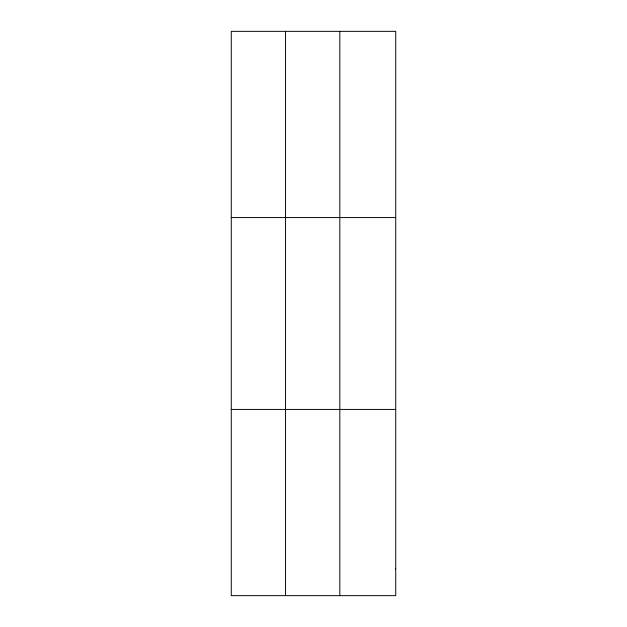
<?xml version="1.0" encoding="UTF-8"?>
<svg xmlns="http://www.w3.org/2000/svg" width="627" height="627" viewBox="0 0 627 627"><rect width="100%" height="100%" fill="white"/><g stroke="black" fill="none" stroke-linecap="round" stroke-linejoin="round"><path stroke-width="0.94" d="M285.544 595.65L285.544 31.35M339.81 595.65L339.81 31.35M231.277 217.569L395.723 217.569M231.277 409.431L395.723 409.431M395.723 569.05L395.723 595.65L231.277 595.65L231.277 31.35L395.723 31.35L395.723 569.05"/></g></svg>
